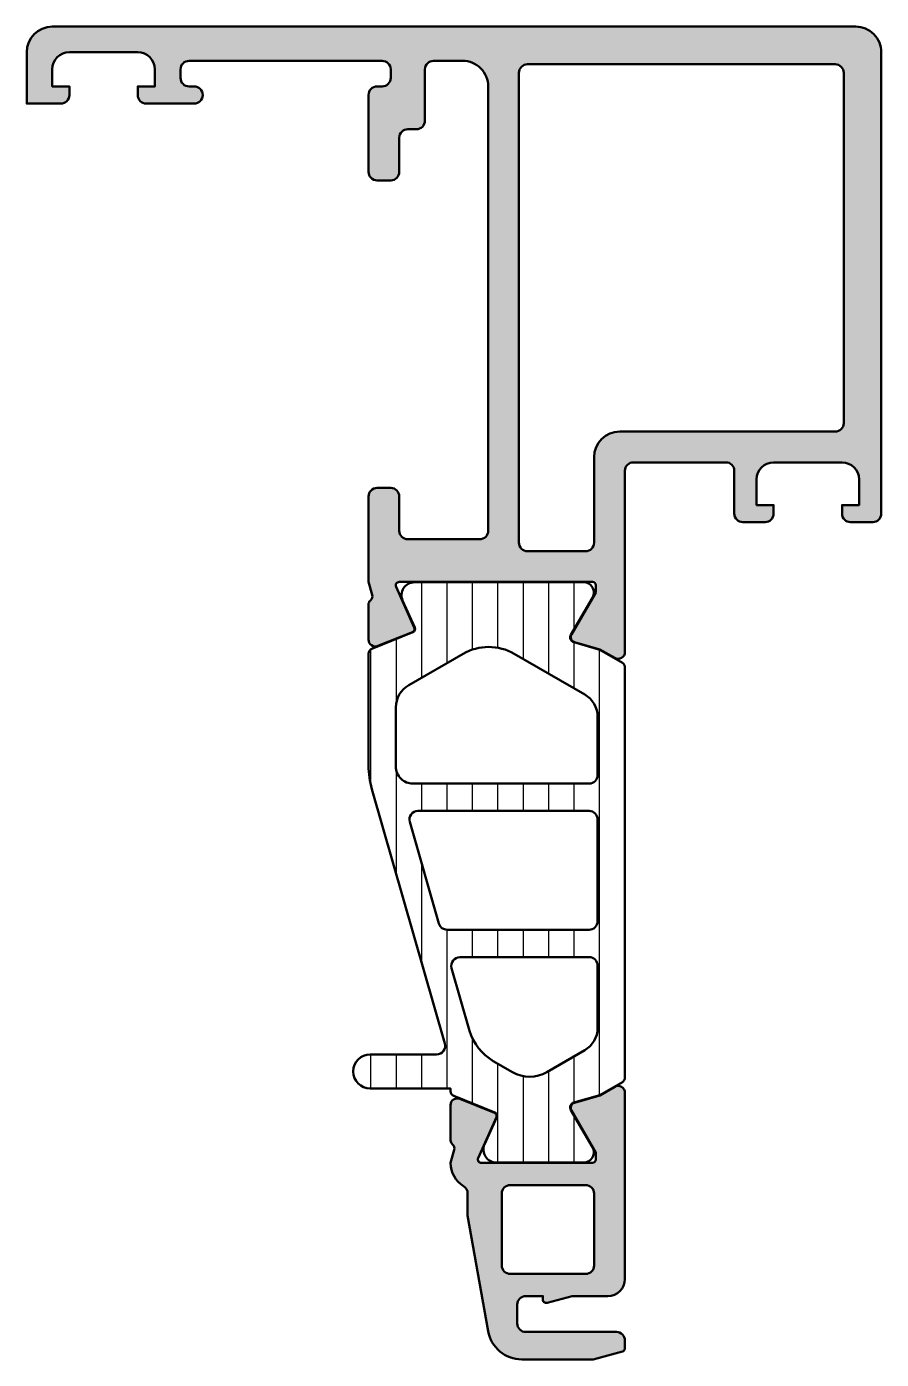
# Model space of a CAD drawing. Extents: x -35 to 15, y 0 to 78.
import ezdxf

# ---------------------------------------------------------------- set-up
doc = ezdxf.new("R2010")
doc.units = 0
for name, color, linetype, lineweight in [('0S-Alu contour', 7, 'Continuous', 50), ('0S-Alu hatch', 252, 'Continuous', 25), ('0S-Plastic contour', 254, 'Continuous', 50), ('0S-Plastic hatch', 253, 'Continuous', 25)]:
    doc.layers.add(name, color=color, linetype=linetype, lineweight=lineweight)

# ---------------------------------------------------------------- blocks, each defined once
blk = doc.blocks.new('357560__917AC339_8EF4_4182_94A1_B7C2022D2D9C_')
at = {"layer": '0S-Alu hatch'}
h = blk.add_hatch(color=256, dxfattribs=at)
edge = h.paths.add_edge_path()
edge.add_line((-9.20041409454501, 8.413653571878832), (-8.000654489816583, 1.650653542578709))
edge.add_arc((-6.031401572417234, 2.000000000001961), 2.000000000000005, 190.0596426049612, 269.9999999999995)
edge.add_line((-6.031401572417252, 1.956e-12), (-1.866428532696659, 1.9895e-12))
edge.add_line((-1.866428532696659, 1.9895e-12), (-0.148639319903225, 0.4602802323371691))
edge.add_arc((-0.2004031289232948, 0.6534653975954825), 0.2000000000003703, 284.9999999998427, 360)
edge.add_line((-0.0004031289229245, 0.6534653975954825), (-0.0004031289538773, 1.100000000036857))
edge.add_arc((-0.500403128953721, 1.100000000001571), 0.4999999999998437, 0, 90.00000000001138)
edge.add_line((-0.5004031289538206, 1.600000000001415), (-5.800403123170326, 1.60000000000133))
edge.add_ellipse((-5.800403123170333, 2.100000000001372), major_axis=(-0.5000000000000427, 0), ratio=1, start_angle=0, end_angle=90.0000000000008, ccw=False)
edge.add_line((-6.300403123170376, 2.100000000001372), (-6.300403131101887, 3.200249870089947))
edge.add_ellipse((-5.800403131101838, 3.200249874440117), major_axis=(-0.5000000000000498, 0), ratio=1, start_angle=270.00001366020166, end_angle=360, ccw=False)
edge.add_line((-5.800403250309585, 3.700249874440153), (-4.800403128938341, 3.70025002071631))
edge.add_line((-4.800403128938341, 3.70025002071631), (-4.800403128938341, 3.500250020715554))
edge.add_arc((-4.600403128939234, 3.50025002071564), 0.1999999999991075, 180, 284.9999999999702)
edge.add_line((-4.548639319919061, 3.307064855458661), (-3.081251314465507, 3.700250286503063))
edge.add_line((-3.081251314465507, 3.700250286503063), (-1.000402865409796, 3.700250835839739))
edge.add_arc((-1.000403130776948, 4.700250835840179), 1.000000000000475, 270.0000152044178, 360)
edge.add_line((-0.0004031307764731, 4.700250835840179), (-0.0004031316967996, 15.59975293480134))
edge.add_arc((-0.4004031316966597, 15.59975293476696), 0.39999999999986, 0, 120.0000000001139)
edge.add_line((-0.6004031316972784, 15.94616309628022), (-1.463251366716804, 15.44799743552253))
edge.add_line((-1.463251366716804, 15.44799743552253), (-2.955412549065385, 15.02012710167489))
edge.add_arc((-2.8727213423202, 14.7317485928933), 0.3000000000001082, 106.000000000011, 210.1792485015218)
edge.add_line((-3.132058421326465, 14.58093652622567), (-1.700323150384406, 12.11532539550433))
edge.add_line((-1.700323150384406, 12.11532539550433), (-1.70032315038415, 11.69490674230161))
edge.add_ellipse((-1.891891632080263, 11.6914142926128), major_axis=(-0.1916003141547077, 0), ratio=1, start_angle=87.47782988798451, end_angle=181.0444330982835, ccw=False)
edge.add_line((-1.900323187315564, 11.49999958769048), (-8.389762242517001, 11.49999958769049))
edge.add_ellipse((-8.407999941718513, 11.69916631766272), major_axis=(-0.1999999999999868, 0), ratio=1, start_angle=-24.140989198465093, end_angle=95.23198407411428, ccw=False)
edge.add_line((-8.590508306817894, 11.78096299649961), (-7.522187538459792, 14.16464751287872))
edge.add_arc((-7.704695903559183, 14.24644419171563), 0.2000000000000027, 335.8590108015327, 428.0262212159694)
edge.add_line((-7.629859457217735, 14.43191523069203), (-9.653087603155434, 15.24827559301913))
edge.add_arc((-9.80276049583831, 14.87733351506632), 0.4000000000000053, 68.02622121597265, 179.9999684103751)
edge.add_line((-10.20276049583825, 14.87733373552295), (-10.20276163347581, 12.81318676317944))
edge.add_arc((-9.902761633475315, 12.81318659783689), 0.3000000000005401, 179.9999684219146, 232.0952402887152)
edge.add_ellipse((-10.27137208303861, 12.33976676674314), major_axis=(-0.2999999999995424, 0), ratio=1, start_angle=163.9999684219222, end_angle=232.0952402887225, ccw=False)
edge.add_line((-9.982993619832152, 12.25707540106083), (-10.20031512522807, 11.49918682066716))
edge.add_arc((-8.600314980606555, 11.49918682153707), 1.600000144621517, 180, 238.4075930532031)
edge.add_ellipse((-9.700448364207077, 9.710414409394877), major_axis=(-0.4999999039864182, 0), ratio=1, start_angle=180.0015183141916, end_angle=238.4075929440295, ccw=False)
edge.add_line((-9.200448460396215, 9.710427659183194), (-9.20041409454501, 8.413653571878832))
edge = h.paths.add_edge_path()
edge.add_line((-7.202033270024344, 5.500249307315442), (-7.202033270024344, 9.699999587690426))
edge.add_ellipse((-6.702033270024344, 9.699999587690426), major_axis=(-0.5, 0), ratio=1, start_angle=270, end_angle=360, ccw=False)
edge.add_line((-6.702033270024344, 10.19999958769043), (-2.302008855963663, 10.19999958769133))
edge.add_ellipse((-2.302008855963208, 9.699999587689973), major_axis=(-0.5000000000013644, 0), ratio=1, start_angle=180, end_angle=270.0000000000521, ccw=False)
edge.add_line((-1.802008855961844, 9.699999587690426), (-1.802008855961844, 5.50025035634669))
edge.add_ellipse((-2.302008855961908, 5.50025035634669), major_axis=(-0.500000000000064, 0), ratio=1, start_angle=90.00001366017722, end_angle=180, ccw=False)
edge.add_line((-2.302008736754373, 5.00025035634664), (-6.702033150816873, 5.000249307315442))
edge.add_ellipse((-6.702033270024394, 5.500249307315378), major_axis=(-0.4999999999999503, 0), ratio=1, start_angle=0, end_angle=90.00001366017563, ccw=False)
at = {"layer": '0S-Alu contour', "color": 7}
for points in [[(-0.6004031316972784, 15.94616309628022), (-1.463251366716804, 15.44799743552253), (-2.955412549065385, 15.02012710167489)], [(-10.20276049583825, 14.87733373552295), (-10.20276163347581, 12.81318676317944)], [(-7.629859457217735, 14.43191523069203), (-9.653087603155434, 15.24827559301913)], [(-0.0004031307764731, 4.700250835840179), (-0.0004031316967996, 15.59975293480134)], [(-8.590508306817894, 11.78096299649961), (-7.522187538459792, 14.16464751287872)], [(-3.132058421326465, 14.58093652622567), (-1.700323150384406, 12.11532539550433), (-1.70032315038415, 11.69490674230161)], [(-9.982993619832152, 12.25707540106083), (-10.20031512522807, 11.49918682066716)], [(-1.900323187315564, 11.49999958769048), (-8.389762242517001, 11.49999958769049)], [(-6.702033270024344, 10.19999958769043), (-2.302008855963663, 10.19999958769133)], [(-9.200448460396215, 9.710427659183194), (-9.20041409454501, 8.413653571878832)], [(-7.202033270024344, 5.500249307315442), (-7.202033270024344, 9.699999587690426)], [(-1.802008855961844, 9.699999587690426), (-1.802008855961844, 5.50025035634669)], [(-9.20041409454501, 8.413653571878832), (-8.000654489816583, 1.650653542578709)], [(-2.302008736754373, 5.00025035634664), (-6.702033150816873, 5.000249307315442)], [(-6.300403123170376, 2.100000000001372), (-6.300403131101887, 3.200249870089947)], [(-5.800403250309585, 3.700249874440153), (-4.800403128938341, 3.70025002071631), (-4.800403128938341, 3.500250020715554)], [(-4.548639319919061, 3.307064855458661), (-3.081251314465507, 3.700250286503063), (-1.000402865409796, 3.700250835839739)], [(-0.5004031289538206, 1.600000000001415), (-5.800403123170326, 1.60000000000133)], [(-0.0004031289229245, 0.6534653975954825), (-0.0004031289538773, 1.100000000036857)], [(-6.031401572417252, 1.956e-12), (-1.866428532696659, 1.9895e-12), (-0.148639319903225, 0.4602802323371691)]]:
    blk.add_lwpolyline(points, dxfattribs=at)
for centre, radius, start, end in [((-0.4004031316966597, 15.59975293476696), 0.39999999999986, 0, 120.0000000001139), ((-9.80276049583831, 14.87733351506632), 0.4000000000000053, 68.02622121597265, 179.9999684103751), ((-2.8727213423202, 14.7317485928933), 0.3000000000001082, 106.000000000011, 210.1792485015218), ((-7.704695903559183, 14.24644419171563), 0.2000000000000027, 335.8590108015327, 68.02622121596946), ((-9.902761633475315, 12.81318659783689), 0.3000000000005401, 179.9999684219146, 232.0952402887152), ((-8.600314980606555, 11.49918682153707), 1.600000144621517, 180, 238.4075930532031), ((-1.000403130776948, 4.700250835840179), 1.000000000000475, 270.0000152044178, 0), ((-4.600403128939234, 3.50025002071564), 0.1999999999991075, 180, 284.9999999999702), ((-6.031401572417234, 2.000000000001961), 2.000000000000005, 190.0596426049612, 269.9999999999995), ((-0.500403128953721, 1.100000000001571), 0.4999999999998437, 0, 90.00000000001138), ((-0.2004031289232948, 0.6534653975954825), 0.2000000000003703, 284.9999999998427, 0)]:
    blk.add_arc(centre, radius, start, end, dxfattribs=at)
at = {"layer": '0S-Alu contour', "color": 7, "extrusion": (0, 0, -1)}
for centre, radius, start, end in [((10.27137208303861, 12.33976676674314), 0.2999999999995424, 127.9047597112775, 196.0000315780778), ((8.407999941718513, 11.69916631766272), 0.1999999999999868, 264.7680159258857, 24.14098919846505), ((1.891891632080263, 11.6914142926128), 0.1916003141547077, 178.9555669017165, 272.5221701120155), ((6.702033270024344, 9.699999587690426), 0.5, 0, 90), ((2.302008855963208, 9.699999587689973), 0.5000000000013644, 89.99999999994789, 180), ((9.700448364207077, 9.710414409394877), 0.4999999039864182, 121.5924070559705, 179.9984816858084), ((6.702033270024394, 5.500249307315378), 0.4999999999999503, 269.9999863398244, 0), ((2.302008855961908, 5.50025035634669), 0.500000000000064, 180, 269.9999863398228), ((5.800403131101838, 3.200249874440117), 0.5000000000000498, 0, 89.99998633979833), ((5.800403123170333, 2.100000000001372), 0.5000000000000427, 269.9999999999992, 0)]:
    blk.add_arc(centre, radius, start, end, dxfattribs=at)
blk = doc.blocks.new('284115__6D64D57C_BC0A_48D4_81CF_750E287033B9___BF6B56F7_1A52_463F_8AEB_AE4ACDFC9674_')
at = {"layer": '0S-Plastic hatch'}
h = blk.add_hatch(dxfattribs=at)
h.set_pattern_fill('ANSI31', color=256, scale=0.4680000000000001, angle=45, style=0)
h.set_pattern_definition([(90, (0, 0), (-1.4859, 0), [])])
edge = h.paths.add_edge_path()
edge.add_arc((-9.999354086127799, 34.75274709200032), 5.000000000000071, 179.9980637381186, 195.9999999999997)
edge.add_line((-14.80566256581947, 33.37456031291533), (-10.53705110780479, 18.48814305909017))
edge.add_ellipse((-11.01768195577396, 18.35032438118168), major_axis=(-0.5000000000000114, 0), ratio=1, start_angle=89.9999999999992, end_angle=195.9999999999986, ccw=False)
edge.add_line((-11.01768195577397, 17.85032438118166), (-14.90105599816862, 17.85032438118159))
edge.add_arc((-14.90105599816859, 16.8503243810605), 1.00000000012109, 90.00000000000183, 269.9977120329574)
edge.add_line((-14.90109593072665, 15.85032438173672), (-10.20276049583375, 15.85013676518377))
edge.add_line((-10.20276049583375, 15.85013676518377), (-10.20276049583374, 15.69408445079286))
edge.add_arc((-9.90276049583374, 15.69408445079286), 0.3000000000000043, 180, 248.0262212159717)
edge.add_line((-10.0150151653459, 15.41587789232825), (-7.603113554665156, 14.44269012962041))
edge.add_ellipse((-7.6779500010066, 14.25721909064401), major_axis=(-0.2000000000000112, 0), ratio=1, start_angle=155.8590108015334, end_angle=248.026221215972, ccw=False)
edge.add_line((-7.4954416359072, 14.17542241180709), (-8.211941102595752, 12.57673713363522))
edge.add_arc((-7.527534733473036, 12.26999958799683), 0.750000000000005, 155.8590108015334, 269.9999999999986)
edge.add_line((-7.527534733473054, 11.51999958799682), (-2.419986677649617, 11.51999958799671))
edge.add_arc((-2.419986677649617, 12.11999958799671), 0.6000000000000015, 270, 390.1429512408364)
edge.add_line((-1.901121542818106, 12.42129507726975), (-3.162337145522858, 14.59325193373637))
edge.add_ellipse((-2.902904578107094, 14.74389967837289), major_axis=(-0.3000000000000101, 0), ratio=1, start_angle=-73.99999999997368, end_angle=30.142951240836112, ccw=False)
edge.add_line((-2.985595784852328, 15.03227818715436), (-1.47112467589504, 15.46654578951358))
edge.add_line((-1.47112467589504, 15.46654578951358), (-0.1503526599574911, 16.22909386845221))
edge.add_arc((-0.3003526599573405, 16.48890148958762), 0.2999999999999972, 299.9999999999671, 362.463203718283)
edge.add_line((-0.000629851366683, 16.50179482160563), (-0.0006298514727483, 40.49144861513787))
edge.add_arc((-0.2999654851433533, 40.51140302355011), 0.300000000000109, 356.1861729926312, 420.0000000000337)
edge.add_line((-0.1499654851434516, 40.77121064468562), (-1.470771304902012, 41.53377824026944))
edge.add_line((-1.470771304902012, 41.53377824026944), (-2.9852424138593, 41.96804584262864))
edge.add_ellipse((-2.902551207114065, 42.2564243514101), major_axis=(-0.3000000000000058, 0), ratio=1, start_angle=-30.14295124083509, end_angle=73.99999999997351, ccw=False)
edge.add_line((-3.161983774529828, 42.40707209604662), (-1.900768171825074, 44.57902895251325))
edge.add_arc((-2.419633306656645, 44.88032444178632), 0.6000000000000675, 329.8570487591642, 450.0000000000013)
edge.add_line((-2.419633306656659, 45.48032444178638), (-12.32323368500821, 45.48032444178616))
edge.add_arc((-12.32323368500819, 44.73032444178616), 0.7500000000000071, 90.00000000000136, 204.1409891984665)
edge.add_line((-13.00764005413091, 44.42358689614776), (-12.29114058744236, 42.82490161797589))
edge.add_ellipse((-12.47364895254176, 42.74310493913898), major_axis=(-0.2000000000000091, 0), ratio=1, start_angle=111.97377878402841, end_angle=204.1409891984665, ccw=False)
edge.add_line((-12.39881250620032, 42.55763390016258), (-14.81138729782484, 41.58417451300137))
edge.add_arc((-14.69913262831266, 41.30596795453676), 0.3000000000000189, 111.9737787840307, 179.9980637381186)
edge.add_line((-14.99913262814137, 41.30597809278027), (-14.99935408327276, 34.75291606272535))
edge = h.paths.add_edge_path()
edge.add_line((-12.64926419410222, 39.45817247311571), (-9.47287467627535, 41.29206181628816))
edge.add_ellipse((-7.972874676276781, 38.6939856049342), major_axis=(-2.99999999999985, 0), ratio=1, start_angle=239.9984621890522, end_angle=299.9999999999701, ccw=False)
edge.add_line((-6.472804944804163, 41.29202155555512), (-2.349922078403736, 38.91152647703221))
edge.add_ellipse((-3.099956944143023, 37.61250850172357), major_axis=(-1.499999999999839, 0), ratio=1, start_angle=179.9984621889378, end_angle=239.998462188919, ccw=False)
edge.add_line((-1.599956944683468, 37.61246824192362), (-1.600048699811907, 34.19385481963727))
edge.add_ellipse((-2.100048699631887, 34.19386823957042), major_axis=(-0.5000000000000746, 0), ratio=1, start_angle=89.99862755700428, end_angle=179.9984621889378, ccw=False)
edge.add_line((-2.100060676456422, 33.6938682397138), (-12.39937480207265, 33.69404956300844))
edge.add_ellipse((-12.39935719669696, 34.69404956285345), major_axis=(-0.9999999999999909, 0), ratio=1, start_angle=-0.0015378110624055807, end_angle=89.99899128627612, ccw=False)
edge.add_line((-13.39935719633676, 34.69407640272002), (-13.39926419356268, 38.15917462723815))
edge.add_ellipse((-11.89926419410307, 38.15913436743868), major_axis=(-1.499999999999899, 0), ratio=1, start_angle=299.9999999999651, end_angle=359.99846218893765, ccw=False)
edge = h.paths.add_edge_path()
edge.add_ellipse((-12.11047735261721, 31.59403855650834), major_axis=(-0.4999999999999997, 0), ratio=1, start_angle=-90.00097482873781, end_angle=15.999999999999886, ccw=False)
edge.add_line((-12.11046884563165, 32.09403855643597), (-2.100115231072891, 32.09386824056864))
edge.add_ellipse((-2.100127195241565, 31.59386824071184), major_axis=(-0.4999999999999386, 0), ratio=1, start_angle=179.9991332237819, end_angle=269.998629007259, ccw=False)
edge.add_line((-1.600127195298842, 31.59386067666216), (-1.600217248637433, 25.64114073523499))
edge.add_ellipse((-2.100217248580179, 25.64114829928443), major_axis=(-0.4999999999999604, 0), ratio=1, start_angle=89.99876894703499, end_angle=179.9991332237819, ccw=False)
edge.add_line((-2.100227991543931, 25.14114829939988), (-10.40355783025817, 25.14127595253713))
edge.add_ellipse((-10.403550143394, 25.64127595247803), major_axis=(-0.4999999999999885, 0), ratio=1, start_angle=15.999999999998977, end_angle=89.99911915025001, ccw=False)
edge.add_line((-10.88418099136315, 25.50345727456954), (-12.59110820058637, 31.45621987859984))
edge = h.paths.add_edge_path()
edge.add_ellipse((-6.202203703207626, 20.05932788975068), major_axis=(-2.999999999999919, 0), ratio=1, start_angle=16.000000000000227, end_angle=59.99999999985289, ccw=False)
edge.add_line((-9.085988791022503, 19.2324158222997), (-10.13863733906793, 22.90343757304151))
edge.add_ellipse((-9.658006491098792, 23.04125625095003), major_axis=(-0.49999999999999, 0), ratio=1, start_angle=-90.00083073192337, end_angle=16.000000000001876, ccw=False)
edge.add_line((-9.65799924159516, 23.54125625089746), (-2.100245840783728, 23.54114667097579))
edge.add_ellipse((-2.100256581662993, 23.04114667109121), major_axis=(-0.4999999999999495, 0), ratio=1, start_angle=179.9991332237819, end_angle=269.9987691858996, ccw=False)
edge.add_line((-1.600256581720258, 23.04113910704157), (-1.600311793971469, 19.39149020135218))
edge.add_ellipse((-3.100311793431245, 19.39153046115164), major_axis=(-1.500000000000059, 0), ratio=1, start_angle=120.00153781091419, end_angle=179.9984621889378, ccw=False)
edge.add_line((-2.35027692769563, 18.09251248584063), (-4.572987167505372, 16.80915058633704))
edge.add_ellipse((-5.57285932307974, 18.54087262012309), major_axis=(-1.999651352059402, 0), ratio=1, start_angle=60.00000000003058, end_angle=120.00153781095159, ccw=False)
edge.add_line((-6.572684999108517, 16.80912375052721), (-7.702203703214252, 17.46125167840128))
at = {"layer": '0S-Alu contour', "color": 7}
for points in [[(-12.64926419410222, 39.45817247311571), (-9.47287467627535, 41.29206181628816)], [(-6.472804944804163, 41.29202155555512), (-2.349922078403736, 38.91152647703221)], [(-13.39935719633676, 34.69407640272002), (-13.39926419356268, 38.15917462723815)], [(-1.599956944683468, 37.61246824192362), (-1.600048699811907, 34.19385481963727)], [(-2.100060676456422, 33.6938682397138), (-12.39937480207265, 33.69404956300844)], [(-12.11046884563165, 32.09403855643597), (-2.100115231072891, 32.09386824056864)], [(-10.88418099136315, 25.50345727456954), (-12.59110820058637, 31.45621987859984)], [(-1.600127195298842, 31.59386067666216), (-1.600217248637433, 25.64114073523499)], [(-2.100227991543931, 25.14114829939988), (-10.40355783025817, 25.14127595253713)], [(-9.65799924159516, 23.54125625089746), (-2.100245840783728, 23.54114667097579)], [(-9.085988791022503, 19.2324158222997), (-10.13863733906793, 22.90343757304151)], [(-1.600256581720258, 23.04113910704157), (-1.600311793971469, 19.39149020135218)], [(-2.35027692769563, 18.09251248584063), (-4.572987167505372, 16.80915058633704)], [(-6.572684999108517, 16.80912375052721), (-7.702203703214252, 17.46125167840128)]]:
    blk.add_lwpolyline(points, dxfattribs=at)
at = {"layer": '0S-Alu contour', "color": 7, "extrusion": (0, 0, -1)}
for centre, radius, start, end in [((7.972874676276781, 38.6939856049342), 2.99999999999985, 60.00000000002993, 120.0015378109478), ((11.89926419410307, 38.15913436743868), 1.4999999999999, 0.0015378110623485, 60.00000000003492), ((3.099956944143023, 37.61250850172357), 1.499999999999839, 120.001537811081, 180.0015378110623), ((12.39935719669696, 34.69404956285345), 0.9999999999999909, 270.001008713724, 0.0015378110623485), ((2.100048699631887, 34.19386823957042), 0.5000000000000746, 180.0015378110623, 270.0013724429957), ((12.11047735261721, 31.59403855650834), 0.4999999999999997, 344.0000000000001, 90.00097482873782), ((2.100127195241565, 31.59386824071184), 0.4999999999999386, 90.001370992741, 180.0008667762182), ((10.403550143394, 25.64127595247803), 0.4999999999999885, 270.00088084975, 344.000000000001), ((2.100217248580179, 25.64114829928443), 0.4999999999999604, 180.0008667762182, 270.001231052965), ((9.658006491098792, 23.04125625095003), 0.49999999999999, 343.9999999999981, 90.00083073192341), ((2.100256581662993, 23.04114667109121), 0.4999999999999495, 90.0012308141004, 180.0008667762182), ((6.202203703207626, 20.05932788975068), 2.999999999999919, 300.0000000001471, 343.9999999999998), ((3.100311793431245, 19.39153046115164), 1.500000000000059, 180.0015378110623, 239.9984621890858), ((5.57285932307974, 18.54087262012309), 1.999651352059402, 239.9984621890484, 299.9999999999694)]:
    blk.add_arc(centre, radius, start, end, dxfattribs=at)
at = {"layer": '0S-Plastic contour', "color": 7}
for points in [[(-2.419633306656659, 45.48032444178638), (-12.32323368500821, 45.48032444178616)], [(-3.161983774529828, 42.40707209604662), (-1.900768171825074, 44.57902895251325)], [(-13.00764005413091, 44.42358689614776), (-12.29114058744236, 42.82490161797589)], [(-12.39881250620032, 42.55763390016258), (-14.81138729782484, 41.58417451300137)], [(-0.1499654851434516, 40.77121064468562), (-1.470771304902012, 41.53377824026944), (-2.9852424138593, 41.96804584262864)], [(-14.99913262814137, 41.30597809278027), (-14.99935408327276, 34.75291606272535)], [(-0.000629851366683, 16.50179482160563), (-0.0006298514727483, 40.49144861513787)], [(-14.80566256581947, 33.37456031291533), (-10.53705110780479, 18.48814305909017)], [(-11.01768195577397, 17.85032438118166), (-14.90105599816862, 17.85032438118159)], [(-14.90109593072665, 15.85032438173672), (-10.20276049583375, 15.85013676518377), (-10.20276049583374, 15.69408445079286)], [(-2.985595784852328, 15.03227818715436), (-1.47112467589504, 15.46654578951358), (-0.1503526599574911, 16.22909386845221)], [(-10.0150151653459, 15.41587789232825), (-7.603113554665156, 14.44269012962041)], [(-7.4954416359072, 14.17542241180709), (-8.211941102595752, 12.57673713363522)], [(-1.901121542818106, 12.42129507726975), (-3.162337145522858, 14.59325193373637)], [(-7.527534733473054, 11.51999958799682), (-2.419986677649617, 11.51999958799671)]]:
    blk.add_lwpolyline(points, dxfattribs=at)
for centre, radius, start, end in [((-12.32323368500819, 44.73032444178616), 0.7500000000000071, 90.00000000000136, 204.1409891984665), ((-2.419633306656645, 44.88032444178632), 0.6000000000000675, 329.8570487591642, 90.00000000000134), ((-14.69913262831266, 41.30596795453676), 0.3000000000000189, 111.9737787840307, 179.9980637381186), ((-0.2999654851433533, 40.51140302355011), 0.300000000000109, 356.1861729926312, 60.00000000003377), ((-9.999354086127799, 34.75274709200032), 5.000000000000071, 179.9980637381186, 195.9999999999997), ((-14.90105599816859, 16.8503243810605), 1.00000000012109, 90.00000000000183, 269.9977120329574), ((-0.3003526599573405, 16.48890148958762), 0.2999999999999972, 299.9999999999671, 2.463203718283012), ((-9.90276049583374, 15.69408445079286), 0.3000000000000043, 180, 248.0262212159717), ((-7.527534733473036, 12.26999958799683), 0.750000000000005, 155.8590108015334, 269.9999999999986), ((-2.419986677649617, 12.11999958799671), 0.6000000000000015, 270, 30.14295124083639)]:
    blk.add_arc(centre, radius, start, end, dxfattribs=at)
at = {"layer": '0S-Plastic contour', "color": 7, "extrusion": (0, 0, -1)}
for centre, radius, start, end in [((12.47364895254176, 42.74310493913898), 0.2000000000000091, 155.8590108015335, 248.0262212159716), ((2.902551207114065, 42.2564243514101), 0.3000000000000058, 286.0000000000265, 30.14295124083505), ((11.01768195577396, 18.35032438118168), 0.5000000000000114, 164.0000000000014, 270.0000000000008), ((2.902904578107094, 14.74389967837289), 0.3000000000000101, 329.8570487591639, 73.99999999997377), ((7.6779500010066, 14.25721909064401), 0.2000000000000112, 111.973778784028, 204.1409891984667)]:
    blk.add_arc(centre, radius, start, end, dxfattribs=at)
blk = doc.blocks.new('359770__9DA1250D_32C4_4604_B9FE_07F62DC0E57D_')
at = {"layer": '0S-Alu hatch'}
h = blk.add_hatch(color=256, dxfattribs=at)
edge = h.paths.add_edge_path()
edge.add_line((-34.99994089741561, 76.49999999999994), (-34.99994089741568, 73.5))
edge.add_line((-34.99994089741568, 73.5), (-32.99994089741573, 73.4999999999999))
edge.add_arc((-32.99991530469714, 73.99997440728136), 0.4999744079364773, 269.9970671403603, 360.0029328596138)
edge.add_line((-32.49994089741568, 73.99999999999972), (-32.49994089741547, 74.49999999999997))
edge.add_line((-32.49994089741547, 74.49999999999997), (-33.49994089741559, 74.49999999999991))
edge.add_line((-33.49994089741559, 74.49999999999991), (-33.49994089741559, 75.50000000000006))
edge.add_ellipse((-32.49987703679219, 75.49993613937653), major_axis=(-1.000063862662351, 0), ratio=1, start_angle=270.00365871055146, end_angle=359.99634128963373, ccw=False)
edge.add_line((-32.4999408974157, 76.49999999999991), (-28.49994089741561, 76.49999999999994))
edge.add_ellipse((-28.49997070757361, 75.49997018984205), major_axis=(-1.000029810602221, 0), ratio=1, start_angle=180.0017079457449, end_angle=269.9982920546748, ccw=False)
edge.add_line((-27.4999408974157, 75.49999999999991), (-27.49994089741557, 74.49999999999997))
edge.add_line((-27.49994089741557, 74.49999999999997), (-28.49994089741557, 74.49999999999997))
edge.add_line((-28.49994089741557, 74.49999999999997), (-28.4999408974157, 74.0000000000001))
edge.add_arc((-27.99993522643958, 74.00000567097602), 0.5000056710082821, 180.000649838413, 269.9993501613819)
edge.add_line((-27.99994089741564, 73.49999999999991), (-25.1999378456579, 73.50000000000003))
edge.add_arc((-25.19993784565794, 74.00000000000003), 0.5, 270.0000000000049, 450.0000000000048)
edge.add_line((-25.19993784565798, 74.50000000000001), (-25.49994089741573, 74.49999999999993))
edge.add_ellipse((-25.49993016880913, 75.00001072860645), major_axis=(-0.5000107287216263, 0), ratio=1, start_angle=0.0012293812815187266, end_angle=89.99877061862321, ccw=False)
edge.add_line((-25.99994089741566, 75.0000000000007), (-25.99994089741557, 75.5000000000001))
edge.add_ellipse((-25.49987276287457, 75.49993186545886), major_axis=(-0.5000681391826861, 0), ratio=1, start_angle=270.00780657943824, end_angle=359.99219342057387, ccw=False)
edge.add_line((-25.49994089741562, 75.99999999999987), (-14.1999454750524, 75.99999999999999))
edge.add_ellipse((-14.19996708091299, 75.49997839413939), major_axis=(-0.5000216063273888, 0), ratio=1, start_angle=180.0024757423405, end_angle=269.99752425773363, ccw=False)
edge.add_line((-13.69994547505239, 75.50000000000063), (-13.6999454750524, 75.00000000000001))
edge.add_ellipse((-14.19988289286096, 74.9999374178083), major_axis=(-0.4999374217255778, 0), ratio=1, start_angle=89.99282771142458, end_angle=180.0071722885767, ccw=False)
edge.add_line((-14.19994547505251, 74.49999999999974), (-14.49994852681013, 74.49999999999991))
edge.add_arc((-14.49988551055566, 73.9999369837453), 0.5000630202251624, 90.0072202208228, 179.9927797791716)
edge.add_line((-14.99994852681027, 73.99999999999982), (-14.99994852681023, 69.50000000000001))
edge.add_arc((-14.49994285583423, 69.50000567097601), 0.5000056710081577, 180.0006498372912, 269.9993501613913)
edge.add_line((-14.49994852681021, 69.00000000000001), (-13.69994547505243, 68.99999999999993))
edge.add_arc((-13.69991988233388, 69.49997440728141), 0.4999744079365057, 269.9970671403644, 360.0029328596138)
edge.add_line((-13.19994547505239, 69.49999999999977), (-13.19994547505237, 71.50000000000009))
edge.add_ellipse((-12.6998773405114, 71.49993186545898), major_axis=(-0.5000681391826542, 0), ratio=1, start_angle=270.00780657943983, end_angle=359.99219342057387, ccw=False)
edge.add_line((-12.69994547505246, 71.99999999999994), (-12.19994547505235, 71.99999999999994))
edge.add_arc((-12.19988289286071, 72.49993741780823), 0.4999374217253042, 269.9928277114153, 360.0071722885259)
edge.add_line((-11.69994547505242, 72.49999999999935), (-11.69994547505245, 75.50000000000011))
edge.add_ellipse((-11.19989012526684, 75.49994465021435), major_axis=(-0.5000553528488786, 0), ratio=1, start_angle=270.0063419161354, end_angle=359.9936580838377, ccw=False)
edge.add_line((-11.1999454750523, 75.99999999999997), (-9.499948526810218, 75.99999999999997))
edge.add_ellipse((-9.49991768839941, 74.50003083841068), major_axis=(-1.4999691619063, 0), ratio=1, start_angle=179.9988220352238, end_angle=270.00117796474166, ccw=False)
edge.add_line((-7.999948526810118, 74.49999999999896), (-7.999948526810257, 48.49999999962716))
edge.add_ellipse((-8.499927999142749, 48.49997947195958), major_axis=(-0.4999794727538935, 0), ratio=1, start_angle=89.99764760598703, end_angle=180.0023523939924, ccw=False)
edge.add_line((-8.499948526810371, 47.99999999962708), (-12.6999454750524, 47.99999999962709))
edge.add_ellipse((-12.69993980407638, 48.50000567060316), major_axis=(-0.5000056710082253, 0), ratio=1, start_angle=0.0006498384129827173, end_angle=89.99935016138642, ccw=False)
edge.add_line((-13.19994547505244, 48.49999999962888), (-13.19994547505243, 50.49999999962711))
edge.add_arc((-13.6999670809129, 50.49997839376664), 0.5000216063272609, 0.0024757423405282, 89.99752425773121)
edge.add_line((-13.69994547505229, 50.99999999962711), (-14.49994852681022, 50.99999999962706))
edge.add_arc((-14.49989566520798, 50.4999471380248), 0.5000528643963099, 90.00605685304106, 179.9939431469996)
edge.add_line((-14.99994852681024, 50.49999999962669), (-14.9999485268102, 45.49999915452892))
edge.add_line((-14.9999485268102, 45.49999915452892), (-14.7826270215759, 44.74211057469889))
edge.add_ellipse((-15.07100548478237, 44.65941920901659), major_axis=(-0.2999999999995527, 0), ratio=1, start_angle=127.90475971127711, end_angle=196.0000315780766, ccw=False)
edge.add_arc((-14.70239503521906, 44.18599937792282), 0.3000000000005508, 127.9047597112858, 179.9999684219146)
edge.add_line((-15.00239503521957, 44.1859995432653), (-15.00239389758201, 42.12185224023671))
edge.add_arc((-14.60239389758207, 42.1218524606934), 0.4000000000000061, 180.0000315665414, 291.9737787840274)
edge.add_line((-14.45272100489919, 41.7509103827406), (-12.42949285896149, 42.56727074506768))
edge.add_arc((-12.50432930530294, 42.75274178404408), 0.2000000000000046, 291.9737787840288, 384.1409891984691)
edge.add_line((-12.32182094020355, 42.83453846288099), (-13.39014170856164, 45.21822297926011))
edge.add_ellipse((-13.20763334346231, 45.30001965809699), major_axis=(-0.1999999999999424, 0), ratio=1, start_angle=-90.81999872411399, end_angle=24.140989198466173, ccw=False)
edge.add_line((-13.20477110565428, 45.49999917603497), (-1.900691302345663, 45.49999999962714))
edge.add_ellipse((-1.892259747110209, 45.30858529470449), major_axis=(-0.1916003141550566, 0), ratio=1, start_angle=178.9555669017296, end_angle=272.5221701120566, ccw=False)
edge.add_line((-1.700691265413747, 45.30509284501571), (-1.700691265413695, 44.88450862741509))
edge.add_line((-1.700691265413695, 44.88450862741509), (-3.13242653635617, 42.41889749669361))
edge.add_arc((-2.87308945735004, 42.26808543002611), 0.2999999999999228, 149.8207514984875, 253.9999999999967)
edge.add_line((-2.955780664095136, 41.9797069212447), (-1.46361948174605, 41.55183658739766))
edge.add_line((-1.46361948174605, 41.55183658739766), (-0.600344031330394, 41.05342427371527))
edge.add_arc((-0.4003440313303912, 41.39983443522914), 0.4000000000000798, 240.0000000000062, 360)
edge.add_line((-0.0003440313303115, 41.39983443522914), (-0.0006915831070771, 45.50776533486669))
edge.add_line((-0.0006915831070771, 45.50776533486669), (-0.0029967987229043, 51.99982245840807))
edge.add_ellipse((0.4970031697562334, 51.99999999962703), major_axis=(-0.500000000000023, 0), ratio=1, start_angle=-90.00000000000068, end_angle=0.02034472547461519, ccw=False)
edge.add_line((0.4970031697562404, 52.49999999962706), (5.900045369674238, 52.49999999962703))
edge.add_ellipse((5.900045369674252, 51.99999999962713), major_axis=(-0.4999999999999077, 0), ratio=1, start_angle=180, end_angle=270.00000000000165, ccw=False)
edge.add_line((6.40004536967416, 51.99999999962713), (6.400045369674195, 49.49999999962711))
edge.add_arc((6.900045369674224, 49.4999999996271), 0.5000000000000285, 180, 270.0000000000025)
edge.add_line((6.900045369674245, 48.99999999962708), (8.200048421431937, 48.99999999962715))
edge.add_arc((8.200068949099617, 49.49997947195956), 0.4999794727538154, 269.9976476059804, 360.0023523939924)
edge.add_line((8.70004842143203, 49.49999999962701), (8.700048421432001, 49.99999999962708))
edge.add_line((8.700048421432001, 49.99999999962708), (7.700048421432022, 49.99999999962711))
edge.add_line((7.700048421432022, 49.99999999962711), (7.700048421432022, 51.49999999962701))
edge.add_ellipse((8.700080259589498, 51.49996816146957), major_axis=(-1.000031838664293, 0), ratio=1, start_angle=270.00182413397886, end_angle=359.9981758661003, ccw=False)
edge.add_line((8.700048421431921, 52.49999999962705), (12.70004842143204, 52.499999999627))
edge.add_ellipse((12.6999794216089, 51.49993099980396), major_axis=(-1.000069002203366, 0), ratio=1, start_angle=180.003953125862, end_angle=269.99604687411806, ccw=False)
edge.add_line((13.70004842143194, 51.49999999962676), (13.70004842143195, 49.99999999962707))
edge.add_line((13.70004842143195, 49.99999999962707), (12.70004842143201, 49.9999999996271))
edge.add_line((12.70004842143201, 49.9999999996271), (12.70004842143207, 49.49999999962703))
edge.add_arc((13.20002282871344, 49.49997440690845), 0.499974407936392, 179.9970671403861, 270.002932859638)
edge.add_line((13.20004842143201, 48.99999999962708), (14.50005147318991, 48.99999999962719))
edge.add_arc((14.50004580221399, 49.50000567060299), 0.5000056710079481, 270.0006498386018, 359.9993501627087)
edge.add_line((15.00005147318978, 49.49999999962871), (15.00005147318978, 76.50000000000003))
edge.add_arc((13.50007958318859, 76.50002810999858), 1.499971890264579, 359.9989262571821, 450.0010737429792)
edge.add_line((13.50005147318992, 77.99999999999974), (-33.4999408974156, 78))
edge.add_arc((-33.49988179250245, 76.49994089508684), 1.50005910607758, 90.00225755242542, 179.9977424474688)
edge = h.paths.add_edge_path()
edge.add_ellipse((-5.699971067771063, 75.30001338568734), major_axis=(-0.49997440793636, 0), ratio=1, start_angle=-90.00293285963352, end_angle=0.0029328596137929708, ccw=False)
edge.add_line((-5.69994547505253, 75.79998779296868), (12.30005452494757, 75.79998779296868))
edge.add_ellipse((12.30008011766621, 75.30001338568715), major_axis=(-0.4999744079365483, 0), ratio=1, start_angle=179.9970671403863, end_angle=270.0029328596462, ccw=False)
edge.add_line((12.80005452494774, 75.2999877929687), (12.80005452494756, 54.79998779259509))
edge.add_ellipse((12.30003291908709, 54.80000939845632), major_axis=(-0.5000216063272644, 0), ratio=1, start_angle=90.00247574225989, end_angle=179.9975242576596, ccw=False)
edge.add_line((12.30005452494763, 54.29998779259586), (-0.3029968302438419, 54.29998779259591))
edge.add_arc((-0.302996830243714, 52.79998779259592), 1.499999999999985, 90.00000000000487, 180)
edge.add_line((-1.802996830243699, 52.79998779259578), (-1.802996830243788, 47.79999999962718))
edge.add_ellipse((-2.30299683024382, 47.79999999962718), major_axis=(-0.500000000000032, 0), ratio=1, start_angle=90.00000000000409, end_angle=180, ccw=False)
edge.add_line((-2.302996830243785, 47.29999999962714), (-5.699945475052487, 47.29999999962721))
edge.add_ellipse((-5.699945475052508, 47.79999999962714), major_axis=(-0.4999999999999219, 0), ratio=1, start_angle=0, end_angle=90.00000000000239, ccw=False)
edge.add_line((-6.19994547505243, 47.79999999962713), (-6.199945475052402, 75.29998779296898))
at = {"layer": '0S-Alu contour', "color": 7}
for points in [[(13.50005147318992, 77.99999999999974), (-33.4999408974156, 78)], [(-34.99994089741561, 76.49999999999994), (-34.99994089741568, 73.5), (-32.99994089741573, 73.4999999999999)], [(-32.4999408974157, 76.49999999999991), (-28.49994089741561, 76.49999999999994)], [(15.00005147318978, 49.49999999962871), (15.00005147318978, 76.50000000000003)], [(-25.49994089741562, 75.99999999999987), (-14.1999454750524, 75.99999999999999)], [(-11.1999454750523, 75.99999999999997), (-9.499948526810218, 75.99999999999997)], [(-5.69994547505253, 75.79998779296868), (12.30005452494757, 75.79998779296868)], [(-32.49994089741568, 73.99999999999972), (-32.49994089741547, 74.49999999999997), (-33.49994089741559, 74.49999999999991), (-33.49994089741559, 75.50000000000006)], [(-27.4999408974157, 75.49999999999991), (-27.49994089741557, 74.49999999999997), (-28.49994089741557, 74.49999999999997), (-28.4999408974157, 74.0000000000001)], [(-25.99994089741566, 75.0000000000007), (-25.99994089741557, 75.5000000000001)], [(-13.69994547505239, 75.50000000000063), (-13.6999454750524, 75.00000000000001)], [(-11.69994547505242, 72.49999999999935), (-11.69994547505245, 75.50000000000011)], [(-6.19994547505243, 47.79999999962713), (-6.199945475052402, 75.29998779296898)], [(12.80005452494774, 75.2999877929687), (12.80005452494756, 54.79998779259509)], [(-25.19993784565798, 74.50000000000001), (-25.49994089741573, 74.49999999999993)], [(-14.19994547505251, 74.49999999999974), (-14.49994852681013, 74.49999999999991)], [(-7.999948526810118, 74.49999999999896), (-7.999948526810257, 48.49999999962716)], [(-27.99994089741564, 73.49999999999991), (-25.1999378456579, 73.50000000000003)], [(-14.99994852681027, 73.99999999999982), (-14.99994852681023, 69.50000000000001)], [(-12.69994547505246, 71.99999999999994), (-12.19994547505235, 71.99999999999994)], [(-13.19994547505239, 69.49999999999977), (-13.19994547505237, 71.50000000000009)], [(-14.49994852681021, 69.00000000000001), (-13.69994547505243, 68.99999999999993)], [(12.30005452494763, 54.29998779259586), (-0.3029968302438419, 54.29998779259591)], [(-1.802996830243699, 52.79998779259578), (-1.802996830243788, 47.79999999962718)], [(0.4970031697562404, 52.49999999962706), (5.900045369674238, 52.49999999962703)], [(8.700048421431921, 52.49999999962705), (12.70004842143204, 52.499999999627)], [(-0.0003440313303115, 41.39983443522914), (-0.0006915831070771, 45.50776533486669), (-0.0029967987229043, 51.99982245840807)], [(6.40004536967416, 51.99999999962713), (6.400045369674195, 49.49999999962711)], [(8.70004842143203, 49.49999999962701), (8.700048421432001, 49.99999999962708), (7.700048421432022, 49.99999999962711), (7.700048421432022, 51.49999999962701)], [(13.70004842143194, 51.49999999962676), (13.70004842143195, 49.99999999962707), (12.70004842143201, 49.9999999996271), (12.70004842143207, 49.49999999962703)], [(-13.69994547505229, 50.99999999962711), (-14.49994852681022, 50.99999999962706)], [(-14.99994852681024, 50.49999999962669), (-14.9999485268102, 45.49999915452892), (-14.7826270215759, 44.74211057469889)], [(-13.19994547505244, 48.49999999962888), (-13.19994547505243, 50.49999999962711)], [(6.900045369674245, 48.99999999962708), (8.200048421431937, 48.99999999962715)], [(13.20004842143201, 48.99999999962708), (14.50005147318991, 48.99999999962719)], [(-8.499948526810371, 47.99999999962708), (-12.6999454750524, 47.99999999962709)], [(-2.302996830243785, 47.29999999962714), (-5.699945475052487, 47.29999999962721)], [(-13.20477110565428, 45.49999917603497), (-1.900691302345663, 45.49999999962714)], [(-1.700691265413747, 45.30509284501571), (-1.700691265413695, 44.88450862741509), (-3.13242653635617, 42.41889749669361)], [(-12.32182094020355, 42.83453846288099), (-13.39014170856164, 45.21822297926011)], [(-15.00239503521957, 44.1859995432653), (-15.00239389758201, 42.12185224023671)], [(-14.45272100489919, 41.7509103827406), (-12.42949285896149, 42.56727074506768)], [(-2.955780664095136, 41.9797069212447), (-1.46361948174605, 41.55183658739766), (-0.600344031330394, 41.05342427371527)]]:
    blk.add_lwpolyline(points, dxfattribs=at)
for centre, radius, start, end in [((-33.49988179250245, 76.49994089508684), 1.50005910607758, 90.00225755242542, 179.9977424474688), ((13.50007958318859, 76.50002810999858), 1.499971890264579, 359.9989262571821, 90.00107374297924), ((-25.19993784565794, 74.00000000000003), 0.5, 270.0000000000049, 90.00000000000487), ((-14.49988551055566, 73.9999369837453), 0.5000630202251624, 90.0072202208228, 179.9927797791716), ((-32.99991530469714, 73.99997440728136), 0.4999744079364773, 269.9970671403603, 0.002932859613861), ((-27.99993522643958, 74.00000567097602), 0.5000056710082821, 180.000649838413, 269.9993501613819), ((-12.19988289286071, 72.49993741780823), 0.4999374217253042, 269.9928277114153, 0.0071722885258698), ((-14.49994285583423, 69.50000567097601), 0.5000056710081577, 180.0006498372912, 269.9993501613913), ((-13.69991988233388, 69.49997440728141), 0.4999744079365057, 269.9970671403644, 0.002932859613861), ((-0.302996830243714, 52.79998779259592), 1.499999999999985, 90.00000000000487, 180), ((-14.49989566520798, 50.4999471380248), 0.5000528643963099, 90.00605685304106, 179.9939431469996), ((-13.6999670809129, 50.49997839376664), 0.5000216063272609, 0.0024757423405282, 89.99752425773121), ((6.900045369674224, 49.4999999996271), 0.5000000000000285, 180, 270.0000000000025), ((8.200068949099617, 49.49997947195956), 0.4999794727538154, 269.9976476059804, 0.0023523939924092), ((13.20002282871344, 49.49997440690845), 0.499974407936392, 179.9970671403861, 270.002932859638), ((14.50004580221399, 49.50000567060299), 0.5000056710079481, 270.0006498386018, 359.9993501627087), ((-14.70239503521906, 44.18599937792282), 0.3000000000005508, 127.9047597112858, 179.9999684219146), ((-14.60239389758207, 42.1218524606934), 0.4000000000000061, 180.0000315665414, 291.9737787840274), ((-12.50432930530294, 42.75274178404408), 0.2000000000000046, 291.9737787840288, 24.14098919846917), ((-2.87308945735004, 42.26808543002611), 0.2999999999999228, 149.8207514984875, 253.9999999999967), ((-0.4003440313303912, 41.39983443522914), 0.4000000000000798, 240.0000000000062, 0)]:
    blk.add_arc(centre, radius, start, end, dxfattribs=at)
at = {"layer": '0S-Alu contour', "color": 7, "extrusion": (0, 0, -1)}
for centre, radius, start, end in [((32.49987703679219, 75.49993613937653), 1.000063862662351, 0.003658710366257, 89.99634128944857), ((28.49997070757361, 75.49997018984205), 1.000029810602221, 90.00170794532524, 179.9982920542551), ((25.49987276287457, 75.49993186545886), 0.5000681391826861, 0.0078065794261483, 89.99219342056179), ((14.19996708091299, 75.49997839413939), 0.5000216063273888, 90.00247574226634, 179.9975242576595), ((11.19989012526684, 75.49994465021435), 0.5000553528488786, 0.0063419161623103, 89.99365808386457), ((9.49991768839941, 74.50003083841068), 1.4999691619063, 89.99882203525833, 180.0011779647762), ((5.699971067771063, 75.30001338568734), 0.49997440793636, 359.9970671403862, 90.00293285963353), ((-12.30008011766621, 75.30001338568715), 0.4999744079365483, 89.99706714035383, 180.0029328596138), ((25.49993016880913, 75.00001072860645), 0.5000107287216263, 270.0012293813768, 359.9987706187185), ((14.19988289286096, 74.9999374178083), 0.4999374217255778, 179.9928277114233, 270.0071722885754), ((12.6998773405114, 71.49993186545898), 0.5000681391826542, 0.0078065794261483, 89.99219342056016), ((-12.30003291908709, 54.80000939845632), 0.5000216063272644, 180.0024757423405, 269.9975242577401), ((-0.4970031697562334, 51.99999999962703), 0.500000000000023, 359.9796552745254, 90.0000000000008), ((-5.900045369674252, 51.99999999962713), 0.4999999999999077, 89.99999999999837, 180), ((-8.700080259589498, 51.49996816146957), 1.000031838664293, 0.0018241338996893, 89.99817586602114), ((-12.6999794216089, 51.49993099980396), 1.000069002203366, 90.00395312588194, 179.996046874138), ((12.69993980407638, 48.50000567060316), 0.5000056710082253, 270.0006498386136, 359.999350161587), ((8.499927999142749, 48.49997947195958), 0.4999794727538935, 179.9976476060076, 270.002352394013), ((5.699945475052508, 47.79999999962714), 0.4999999999999219, 269.9999999999976, 0), ((2.30299683024382, 47.79999999962718), 0.500000000000032, 180, 269.9999999999959), ((13.20763334346231, 45.30001965809699), 0.1999999999999424, 335.8590108015338, 90.81999872411401), ((1.892259747110209, 45.30858529470449), 0.1916003141550566, 87.47782988794341, 181.0444330982705), ((15.07100548478237, 44.65941920901659), 0.2999999999995527, 163.9999684219234, 232.0952402887229)]:
    blk.add_arc(centre, radius, start, end, dxfattribs=at)
blk = doc.blocks.new('366450__3CEDB764_3DD2_4E35_9FFC_AF4DC4B0D396_')
at = {"layer": '0S-Alu contour', "color": 7}
for name in ['359770__9DA1250D_32C4_4604_B9FE_07F62DC0E57D_', '357560__917AC339_8EF4_4182_94A1_B7C2022D2D9C_']:
    blk.add_blockref(name, (0, 0), dxfattribs=at)
at = {"layer": '0S-Plastic contour', "color": 7}
blk.add_blockref('284115__6D64D57C_BC0A_48D4_81CF_750E287033B9___BF6B56F7_1A52_463F_8AEB_AE4ACDFC9674_', (0, 0), dxfattribs=at)

msp = doc.modelspace()

# ---------------------------------------------------------------- block references
at = {"layer": '0S-Alu contour', "color": 7}
msp.add_blockref('366450__3CEDB764_3DD2_4E35_9FFC_AF4DC4B0D396_', (0, 0), dxfattribs=at)

doc.saveas('drawing.dxf')
